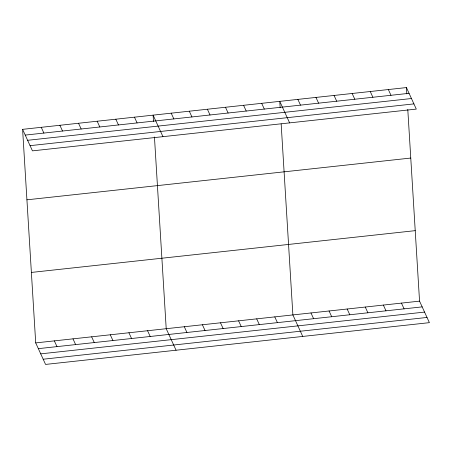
<?xml version="1.0" encoding="UTF-8"?>
<svg xmlns="http://www.w3.org/2000/svg" width="452" height="452" viewBox="0 0 452 452"><rect width="100%" height="100%" fill="white"/><g stroke="black" fill="none" stroke-linecap="round" stroke-linejoin="round"><path stroke-width="0.68" d="M22.6 129.345L406.438 87.575L416.292 109.096L32.454 150.866L22.6 129.345L35.708 342.904L45.562 364.425L429.4 322.655L419.546 301.134L407.783 109.424M25.233 135.091L409.071 93.321M27.617 140.301L411.456 98.525M30.069 145.663L413.913 103.892M26.922 199.818L410.766 158.047M31.38 272.432L415.224 230.656M35.708 342.904L419.546 301.134M38.335 348.65L422.179 306.88M40.72 353.859L424.564 312.083M43.177 359.221L427.016 317.451M388.347 89.541L390.974 95.293M370.25 91.513L372.883 97.259M352.153 93.479L354.786 99.231M334.062 95.451L336.689 101.197M315.965 97.423L318.598 103.169M401.449 303.1L404.082 308.852M297.868 99.389L300.501 105.135M383.358 305.072L385.985 310.818M289.625 122.882L279.771 101.361L280.161 107.7M365.261 307.038L367.894 312.79M261.68 103.327L264.307 109.073M347.164 309.01L349.797 314.756M243.583 105.299L246.216 111.045M329.067 310.976L331.7 316.728M225.486 107.265L228.119 113.017M310.976 312.948L313.609 318.694M207.395 109.237L210.022 114.983M302.733 336.441L292.879 314.92L281.155 123.91M189.298 111.203L191.93 116.955M274.782 316.886L277.415 322.632M171.201 113.175L173.834 118.921M256.691 318.858L259.318 324.604M162.957 136.668L153.104 115.141L153.494 121.486M238.594 320.824L241.227 326.57M134.464 117.17L137.092 122.921M220.497 322.796L223.13 328.542M115.819 119.204L118.452 124.95M202.4 324.762L205.033 330.508M97.174 121.232L99.807 126.978M184.309 326.734L186.942 332.48M78.529 123.26L81.162 129.006M176.065 350.221L166.212 328.7L154.448 136.99M59.89 125.289L62.517 131.035M147.567 330.728L150.2 336.48M41.245 127.317L43.878 133.063M128.927 332.757L131.555 338.508M110.282 334.791L112.91 340.537M91.637 336.819L94.27 342.565M72.992 338.847L75.625 344.593M54.347 340.876L56.98 346.622M406.438 87.575L406.828 93.914"/></g></svg>
